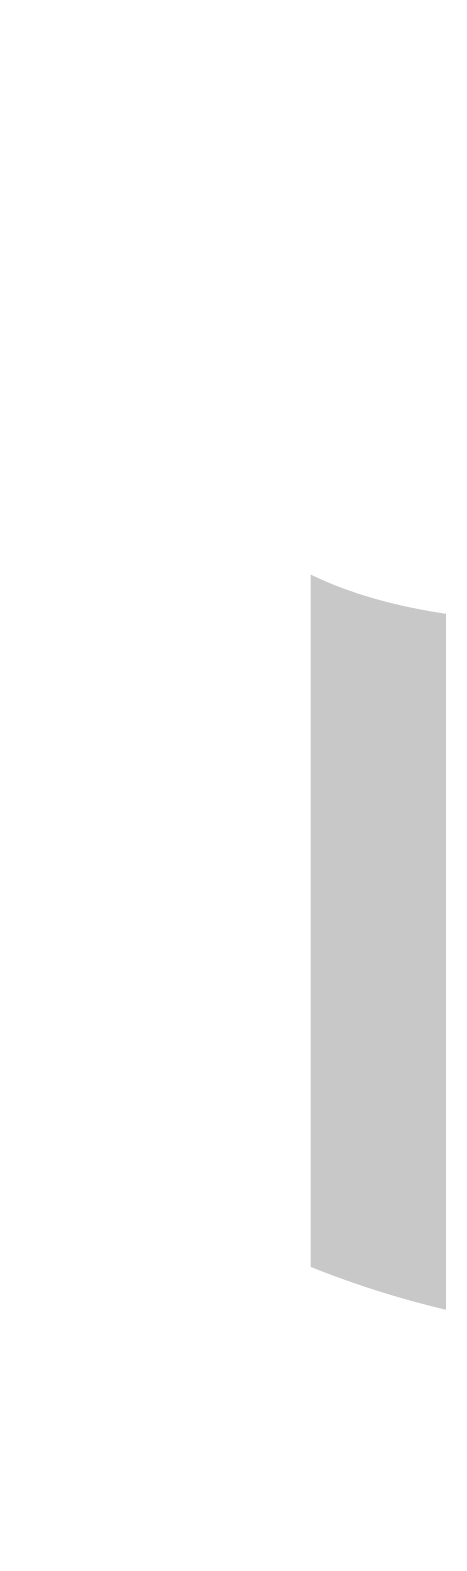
# Model space of a CAD drawing. Header units: millimetres. Extents: x -248073 to 8952771, y -150083 to 710860.
# Drawn here: x -148 to -4, y 59588 to 60127 of the extents above; entities that cross this region are included whole.
import ezdxf
from ezdxf.enums import TextEntityAlignment as Align

# ---------------------------------------------------------------- set-up
doc = ezdxf.new("R2018")
doc.units = ezdxf.units.MM
doc.layers.add('АР_Маркер экспликации', color=239, linetype='Continuous', lineweight=13)
doc.layers.add('АР_Номер помещения', color=1, linetype='Continuous', lineweight=25)
doc.layers.add('АР_Названия помещений', color=124, linetype='Continuous', lineweight=5, plot=False)
doc.styles.add('ISOCPEUR', font='', dxfattribs={"width": 0.7})
doc.styles.get("Standard").update_dxf_attribs({"font": 'arial.ttf'})
doc.styles.get('ISOCPEUR').set_extended_font_data('ISOCPEUR')

# ---------------------------------------------------------------- blocks, each defined once
blk = doc.blocks.new('*U64')
at = {"color": 8, "style": 'ISOCPEUR', "width": 0.7, "flags": 1}
blk.add_attdef('КАТЕГОРИЯ', (-499.17, -2092.19), '', height=250, dxfattribs=at)
at = {"layer": 'АР_Номер помещения', "color": 8, "style": 'ISOCPEUR', "width": 0.7}
blk.add_attdef('НОМЕР_ПОМЕЩЕНИЯ', text='', height=300, dxfattribs=at).set_placement((2666.49, -1788.4), align=Align.MIDDLE_CENTER)

msp = doc.modelspace()

# ---------------------------------------------------------------- block references
at = {"layer": 'АР_Маркер экспликации', "color": 8}
ref = msp.add_blockref('*U64', (-5443.79, 63474.16), dxfattribs=at)
lines = msp.add_mtext('\\W0.8000;Холодный цех', dxfattribs={"layer": 'АР_Названия помещений', "color": 8, "insert": (-3592.65, 62395.82), "char_height": 2696.6508, "width": 926.94, "attachment_point": 1})
ref.add_attrib('ИМЯ_ПОМЕЩЕНИЯ', '', (-3592.65, 62395.82), dxfattribs={"flags": 104}).embed_mtext(lines)

doc.saveas('drawing.dxf')
